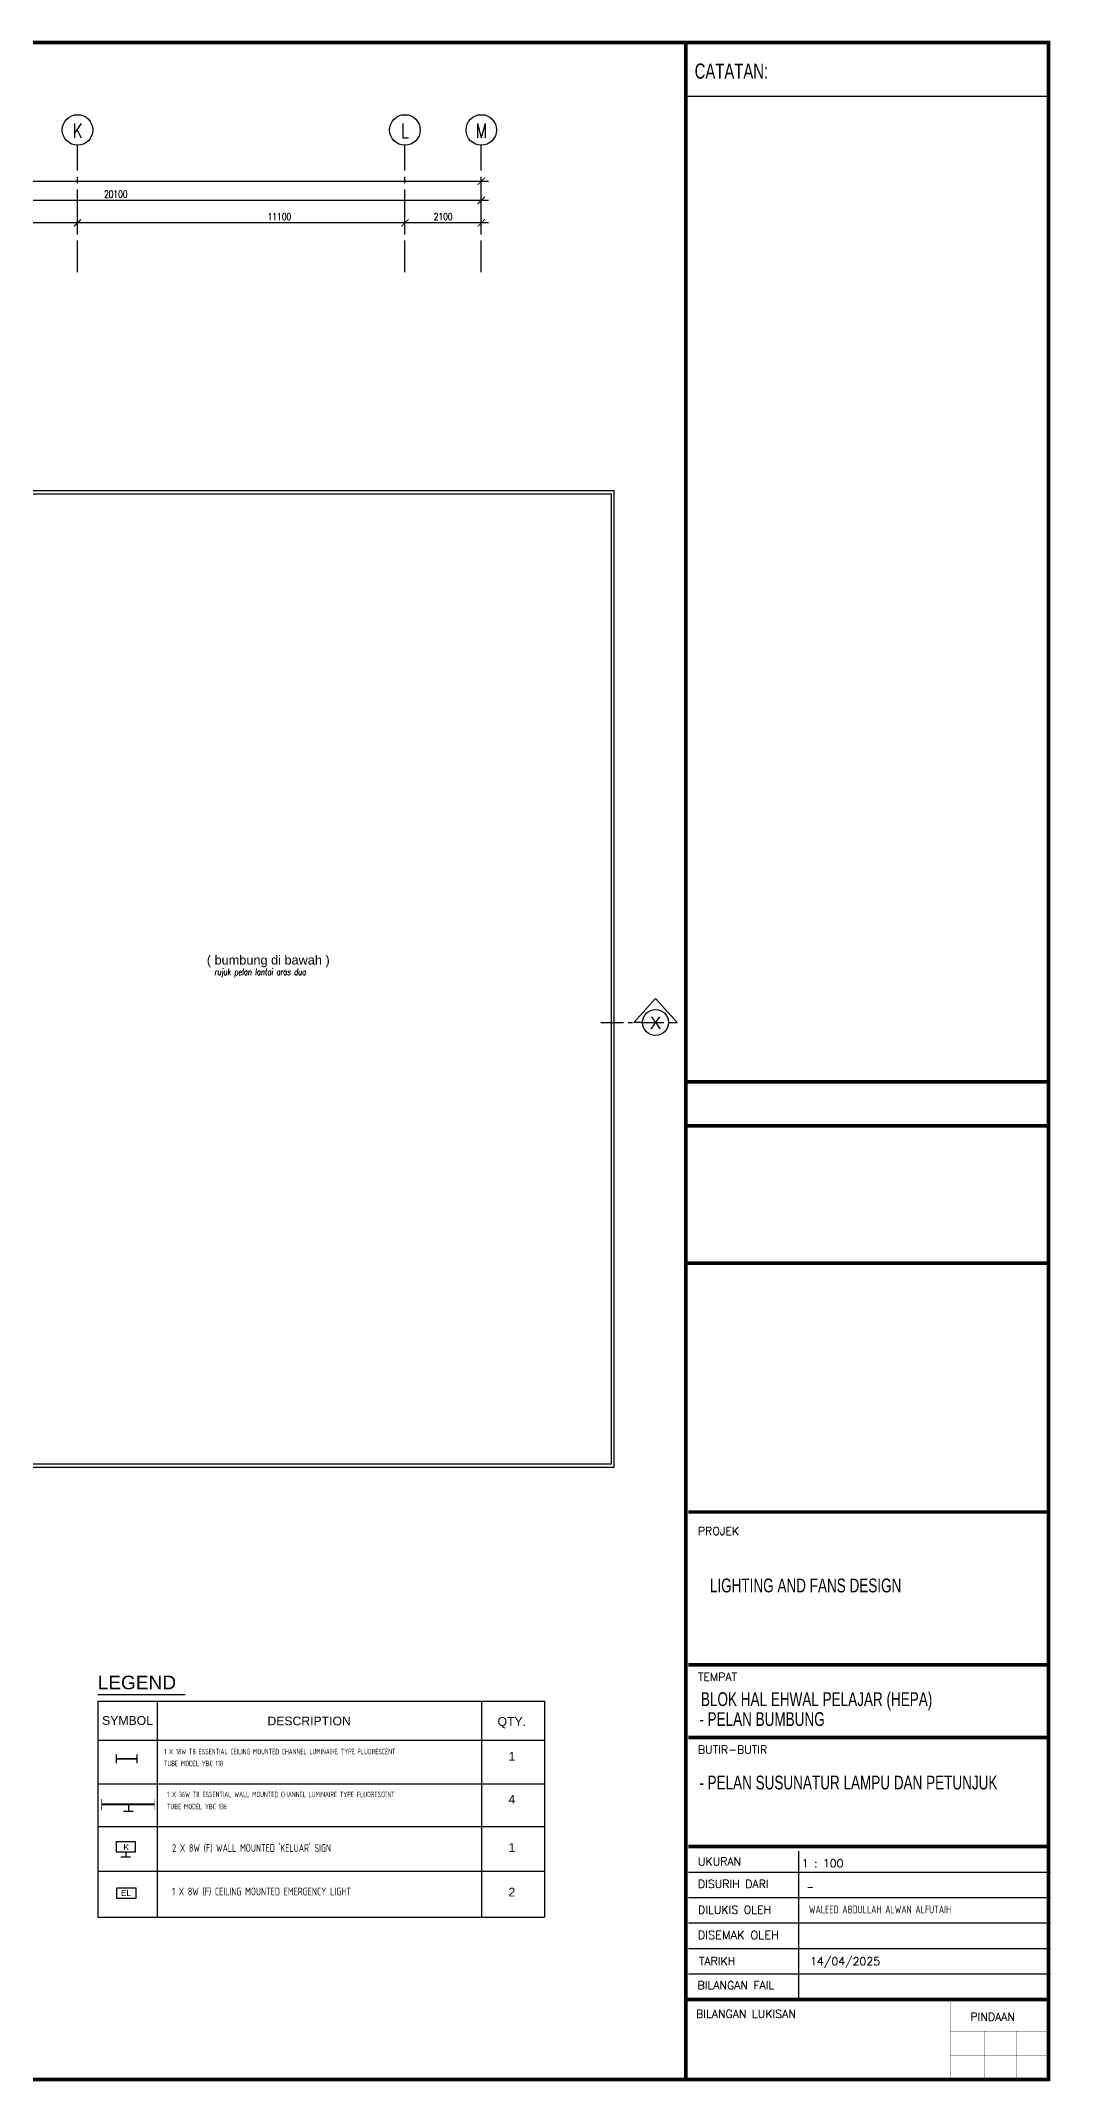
# Model space of a CAD drawing. Header units: inches. Extents: x -106706990 to 300603, y -86718466 to 1728185.
# Drawn here: x 272799 to 300603, y 2312 to 58412 of the extents above; entities that cross this region are included whole.
import ezdxf
from ezdxf.enums import TextEntityAlignment as Align

# ---------------------------------------------------------------- set-up
doc = ezdxf.new("R2010")
doc.units = ezdxf.units.IN
doc.header["$MEASUREMENT"] = 0
doc.linetypes.add('CENTER', pattern=[2, 1.25, -0.25, 0.25, -0.25])
for name, color, linetype in [('A-BUBLE', 8, 'Continuous'), ('A-BUBLETEXT', 7, 'Continuous'), ('A-DIM100', 4, 'Continuous'), ('A-FLR SYM', 13, 'Continuous'), ('A-HATCH', 8, 'Continuous'), ('A-PITCH', 9, 'Continuous'), ('A-SECLINE', 3, 'CENTER'), ('A-TXTBOMBA', 7, 'Continuous'), ('area', 3, 'Continuous'), ('BORDER', 6, 'Continuous'), ('eLAMPU', 7, 'Continuous'), ('Grid', 8, 'CENTER'), ('lamb(new)', 5, 'Continuous'), ('LAMPU', 7, 'Continuous'), ('logo', 7, 'Continuous')]:
    doc.layers.add(name, color=color, linetype=linetype)
doc.layers.get('area').off()
doc.styles.add('arial', font='arial.ttf')
doc.styles.add('ARIAL-SPEC', font='arial.ttf', dxfattribs={"height": 200})
doc.styles.add('ARIAL2', font='arial.ttf', dxfattribs={"height": 200})
doc.styles.add('DIM', font='dim', dxfattribs={"width": 0.75})
doc.styles.add('ROMANS', font='romans.shx', dxfattribs={"width": 0.75, "height": 200})
doc.styles.add('SANSSERIF', font='sanss___.ttf', dxfattribs={"width": 0.75})
doc.styles.add('STYLE2', font='romans.shx', dxfattribs={"width": 0.75, "height": 1000})
doc.dimstyles.new('DIM 100', dxfattribs={"dimtxt": 200, "dimasz": 200, "dimexe": 100, "dimexo": 70, "dimgap": 70, "dimtad": 1, "dimtoh": 1, "dimdec": 0, "dimzin": 0, "dimdsep": 46, "dimtxsty": 'ROMANS', "dimblk": 'ARCHTICK', "dimcen": 0.09, "dimdle": 200, "dimclrd": 4, "dimclre": 4, "dimclrt": 2, "dimadec": 0, "dimazin": 0, "dimtfac": 1, "dimtdec": 0, "dimtmove": 1, "dimatfit": 3, "dimfxl": 1, "dimtzin": 0, "dimarcsym": 0})

# ---------------------------------------------------------------- blocks, each defined once
blk = doc.blocks.new('_ArchTick')
at = {"color": 0, "linetype": 'ByBlock', "const_width": 0.15}
blk.add_lwpolyline([(-0.5, -0.5), (0.5, 0.5)], dxfattribs=at)
blk = doc.blocks.new('*D352')
at = {"layer": 'A-DIM100', "color": 4, "lineweight": -2, "transparency": 16777216}
for p, q in [((274009, 53407), (270609, 53407)), ((270809, 53090), (270809, 53507)), ((273809, 53090), (273809, 53507))]:
    blk.add_line(p, q, dxfattribs=at)
at = {"layer": 'DEFPOINTS', "color": 0, "transparency": 16777216}
for p in [(270809, 53407), (270809, 53020), (273809, 53020)]:
    blk.add_point(p, dxfattribs=at)
at = {"layer": 'A-DIM100', "color": 4, "lineweight": -2, "transparency": 16777216, "xscale": 200, "yscale": 200, "zscale": 200, "rotation": 180}
blk.add_blockref('_ArchTick', (270809, 53407), dxfattribs=at)
at = {"layer": 'A-DIM100', "color": 4, "lineweight": -2, "transparency": 16777216, "xscale": 200, "yscale": 200, "zscale": 200}
blk.add_blockref('_ArchTick', (273809, 53407), dxfattribs=at)
at = {"layer": 'A-DIM100', "color": 2, "transparency": 16777216, "insert": (272309, 53577), "char_height": 200, "attachment_point": 5, "style": 'ROMANS'}
blk.add_mtext('3000', dxfattribs=at)
blk = doc.blocks.new('*D353')
at = {"layer": 'A-DIM100', "color": 4, "lineweight": -2, "transparency": 16777216}
for p, q in [((285109, 53407), (273609, 53407)), ((273809, 53090), (273809, 53507)), ((284909, 53090), (284909, 53507))]:
    blk.add_line(p, q, dxfattribs=at)
at = {"layer": 'DEFPOINTS', "color": 0, "transparency": 16777216}
for p in [(273809, 53407), (273809, 53020), (284909, 53020)]:
    blk.add_point(p, dxfattribs=at)
at = {"layer": 'A-DIM100', "color": 4, "lineweight": -2, "transparency": 16777216, "xscale": 200, "yscale": 200, "zscale": 200, "rotation": 180}
blk.add_blockref('_ArchTick', (273809, 53407), dxfattribs=at)
at = {"layer": 'A-DIM100', "color": 4, "lineweight": -2, "transparency": 16777216, "xscale": 200, "yscale": 200, "zscale": 200}
blk.add_blockref('_ArchTick', (284909, 53407), dxfattribs=at)
at = {"layer": 'A-DIM100', "color": 2, "transparency": 16777216, "insert": (279359, 53577), "char_height": 200, "attachment_point": 5, "style": 'ROMANS'}
blk.add_mtext('11100', dxfattribs=at)
blk = doc.blocks.new('*D354')
at = {"layer": 'A-DIM100', "color": 4, "lineweight": -2, "transparency": 16777216}
for p, q in [((285109, 53407), (282609, 53407)), ((282809, 53090), (282809, 53507)), ((284909, 53090), (284909, 53507))]:
    blk.add_line(p, q, dxfattribs=at)
at = {"layer": 'DEFPOINTS', "color": 0, "transparency": 16777216}
for p in [(282809, 53407), (282809, 53020), (284909, 53020)]:
    blk.add_point(p, dxfattribs=at)
at = {"layer": 'A-DIM100', "color": 4, "lineweight": -2, "transparency": 16777216, "xscale": 200, "yscale": 200, "zscale": 200, "rotation": 180}
blk.add_blockref('_ArchTick', (282809, 53407), dxfattribs=at)
at = {"layer": 'A-DIM100', "color": 4, "lineweight": -2, "transparency": 16777216, "xscale": 200, "yscale": 200, "zscale": 200}
blk.add_blockref('_ArchTick', (284909, 53407), dxfattribs=at)
at = {"layer": 'A-DIM100', "color": 2, "transparency": 16777216, "insert": (283859, 53577), "char_height": 200, "attachment_point": 5, "style": 'ROMANS'}
blk.add_mtext('2100', dxfattribs=at)
blk = doc.blocks.new('*D355')
at = {"layer": 'A-DIM100', "color": 4, "lineweight": -2, "transparency": 16777216}
for p, q in [((228609, 54553), (285109, 54553)), ((228809, 54236), (228809, 54653)), ((284909, 54236), (284909, 54653))]:
    blk.add_line(p, q, dxfattribs=at)
at = {"layer": 'DEFPOINTS', "color": 0, "transparency": 16777216}
for p in [(284909, 54553), (228809, 54166), (284909, 54166)]:
    blk.add_point(p, dxfattribs=at)
at = {"layer": 'A-DIM100', "color": 4, "lineweight": -2, "transparency": 16777216, "xscale": 200, "yscale": 200, "zscale": 200, "rotation": 180}
blk.add_blockref('_ArchTick', (228809, 54553), dxfattribs=at)
at = {"layer": 'A-DIM100', "color": 4, "lineweight": -2, "transparency": 16777216, "xscale": 200, "yscale": 200, "zscale": 200}
blk.add_blockref('_ArchTick', (284909, 54553), dxfattribs=at)
at = {"layer": 'A-DIM100', "color": 2, "transparency": 16777216, "insert": (256859, 54723), "char_height": 200, "attachment_point": 5, "style": 'ROMANS'}
blk.add_mtext('56100', dxfattribs=at)
blk = doc.blocks.new('*D360')
at = {"layer": 'A-DIM100', "color": 4, "lineweight": -2, "transparency": 16777216}
for p, q in [((285109, 54024), (264609, 54024)), ((264809, 53707), (264809, 54124)), ((284909, 53707), (284909, 54124))]:
    blk.add_line(p, q, dxfattribs=at)
at = {"layer": 'DEFPOINTS', "color": 0, "transparency": 16777216}
for p in [(264809, 54024), (264809, 53637), (284909, 53637)]:
    blk.add_point(p, dxfattribs=at)
at = {"layer": 'A-DIM100', "color": 4, "lineweight": -2, "transparency": 16777216, "xscale": 200, "yscale": 200, "zscale": 200, "rotation": 180}
blk.add_blockref('_ArchTick', (264809, 54024), dxfattribs=at)
at = {"layer": 'A-DIM100', "color": 4, "lineweight": -2, "transparency": 16777216, "xscale": 200, "yscale": 200, "zscale": 200}
blk.add_blockref('_ArchTick', (284909, 54024), dxfattribs=at)
at = {"layer": 'A-DIM100', "color": 2, "transparency": 16777216, "insert": (274859, 54194), "char_height": 200, "attachment_point": 5, "style": 'ROMANS'}
blk.add_mtext('20100', dxfattribs=at)
blk = doc.blocks.new('eexit')
at = {"layer": 'A-TXTBOMBA', "color": 3, "linetype": 'Continuous'}
for p, q in [((86699882, -1206011), (86699882, -1206171)), ((86700015, -1206171), (86699748, -1206171))]:
    blk.add_line(p, q, dxfattribs=at)
at = {"layer": 'A-TXTBOMBA', "color": 3}
blk.add_lwpolyline([(86700150, -1205751), (86699614, -1205751), (86699614, -1206022), (86700150, -1206022)], close=True, dxfattribs=at)
at = {"layer": 'A-TXTBOMBA', "color": 3, "style": 'arial'}
blk.add_text('K', height=165, dxfattribs=at).set_placement((86699817, -1205977))
blk = doc.blocks.new('YBS 118')
at = {"layer": 'lamb(new)'}
for p, q in [((86608002, -1196899), (86608002, -1196643)), ((86608612, -1196899), (86608612, -1196643))]:
    blk.add_line(p, q, dxfattribs=at)
for points, const_width in [([(86608612, -1196771), (86608002, -1196771)], 50.8), ([(86608002, -1196899), (86608002, -1196643)], 10.2), ([(86608612, -1196899), (86608612, -1196643)], 10.2)]:
    blk.add_lwpolyline(points, dxfattribs=dict(at, const_width=const_width))
blk = doc.blocks.new('Elight')
at = {"layer": 'A-TXTBOMBA', "color": 6}
blk.add_lwpolyline([(86606267, -1196730), (86605731, -1196730), (86605731, -1197001), (86606267, -1197001)], close=True, dxfattribs=at)
at = {"layer": 'A-TXTBOMBA', "color": 6, "style": 'arial'}
blk.add_text('EL', height=164.8, dxfattribs=at).set_placement((86605850, -1196940))
blk = doc.blocks.new('YBC 136')
at = {"layer": 'lamb(new)'}
for points, const_width in [([(86612636, -1195205), (86613856, -1195205)], 50.8), ([(86612636, -1195077), (86612636, -1195333)], 10.2), ([(86613856, -1195077), (86613856, -1195333)], 10.2)]:
    blk.add_lwpolyline(points, dxfattribs=dict(at, const_width=const_width))
blk = doc.blocks.new('ROOFLAMB')
at = {"layer": 'eLAMPU', "color": 5, "linetype": 'Continuous'}
for p, q in [((86700086, -1203746), (86699820, -1203746)), ((86699953, -1203586), (86699953, -1203746))]:
    blk.add_line(p, q, dxfattribs=at)
at = {"layer": 'lamb(new)', "xscale": 1.192219712075198, "yscale": 1.192219712075198, "zscale": 1.192219712075198}
blk.add_blockref('YBC 136', (-16562073, 221396), dxfattribs=at)

msp = doc.modelspace()

# ---------------------------------------------------------------- linework, layer by layer
at = {"color": 3}
msp.add_line((290552.6, 56890.8), (300538.5, 56890.8), dxfattribs=at)
at = {"color": 8}
msp.add_line((290552.6, 56890.8), (300538.5, 56890.8), dxfattribs=at)
at = {"color": 7}
for p, q in [((290513.2, 29786.4), (300501.3, 29786.4)), ((290513.2, 28578.8), (300501.3, 28578.8)), ((290513.2, 24803.1), (300501.3, 24803.1)), ((293626.6, 8640.6), (293626.6, 4509.5)), ((290603.2, 8062.5), (300552.6, 8062.5)), ((290603.2, 7362.5), (300552.6, 7362.5)), ((290603.2, 6662.5), (300552.6, 6662.5)), ((290603.2, 5962.5), (300552.6, 5962.5)), ((290603.2, 5262.5), (300552.6, 5262.5))]:
    msp.add_line(p, q, dxfattribs=at)
for points in [[(221052.6, 58362.5, 100, 100, 0), (300552.6, 58362.5, 100, 100, 0)], [(290529.5, 58362.5, 100, 100, 0), (290529.5, 2362.5, 100, 100, 0)], [(300501.9, 58362.5, 100, 100, 0), (300501.9, 2362.5, 100, 100, 0)], [(290553.3, 29786.4, 100, 100, 0), (300501.3, 29786.4, 100, 100, 0)], [(290553.3, 28578.8, 100, 100, 0), (300501.3, 28578.8, 100, 100, 0)], [(290553.3, 24803.1, 100, 100, 0), (300501.3, 24803.1, 100, 100, 0)], [(290603.2, 17962.5, 100, 100, 0), (300552.6, 17962.5, 100, 100, 0)], [(290603.2, 13762.5, 100, 100, 0), (300552.6, 13762.5, 100, 100, 0)], [(290603.2, 11762.5, 100, 100, 0), (300552.6, 11762.5, 100, 100, 0)], [(290603.2, 8762.5, 100, 100, 0), (300552.6, 8762.5, 100, 100, 0)], [(297794.2, 3690.4, 10, 10, 0), (300552.6, 3690.4, 10, 10, 0)], [(297794.2, 3024.3, 10, 10, 0), (300552.6, 3024.3, 10, 10, 0)]]:
    msp.add_lwpolyline(points, format="xyseb", dxfattribs=at)
for points, const_width in [([(290529.5, 4562.5), (300552.6, 4562.5)], 100), ([(297794.2, 4510.5), (297794.2, 2362.5)], 10), ([(298740.7, 3690.4), (298740.7, 2362.5)], 10), ([(299614.5, 3690.4), (299614.5, 2362.5)], 10), ([(221052.6, 2362.5), (300552.6, 2362.5)], 100)]:
    msp.add_lwpolyline(points, dxfattribs=dict(at, const_width=const_width))
at = {"layer": 'A-BUBLE'}
for centre in [(273809.4, 55961.5), (282809.4, 55961.5), (284909.4, 55961.5)]:
    msp.add_circle(centre, 420, dxfattribs=at)
at = {"layer": 'A-HATCH', "color": 8}
for p, q in [((270959.4, 46045.5), (288559.4, 46045.5)), ((271044.4, 45960.5), (288474.4, 45960.5)), ((288474.4, 45960.5), (288474.4, 19280.5)), ((270959.4, 19195.5), (288559.4, 19195.5)), ((288474.4, 19280.5), (271044.4, 19280.5))]:
    msp.add_line(p, q, dxfattribs=at)
at = {"layer": 'A-HATCH'}
msp.add_line((288559.4, 19195.5), (288559.4, 46045.5), dxfattribs=at)
at = {"layer": 'A-SECLINE', "color": 3, "linetype": 'Continuous', "ltscale": 500}
for p, q in [((289698.1, 32077.6), (289104, 31420.5)), ((289698.1, 32077.6), (290292.2, 31420.5)), ((289698.1, 32077.6), (290292.2, 31420.5)), ((290055.4, 31420.5), (290292.2, 31420.5)), ((290055.4, 31420.5), (290292.2, 31420.5))]:
    msp.add_line(p, q, dxfattribs=at)
at = {"layer": 'A-SECLINE', "color": 3, "linetype": 'CENTER', "ltscale": 500}
for p, q in [((288193, 31420.5), (289104, 31420.5)), ((289340.8, 31420.5), (289104, 31420.5)), ((289297.2, 31420.5), (290208.3, 31420.5))]:
    msp.add_line(p, q, dxfattribs=at)
at = {"layer": 'A-SECLINE', "color": 3, "linetype": 'Continuous', "ltscale": 500}
msp.add_circle((289698.1, 31420.5), 357.3, dxfattribs=at)
msp.add_circle((289698.1, 31420.5), 357.3, dxfattribs=at)
at = {"layer": 'Grid', "ltscale": 700}
for p, q in [((273809.4, 52048.2), (273809.4, 55541.4)), ((282809.4, 52048.2), (282809.4, 55541.4)), ((284909.4, 52048.2), (284909.4, 55541.4))]:
    msp.add_line(p, q, dxfattribs=at)
at = {"layer": 'LAMPU', "color": 1, "linetype": 'Continuous'}
for p, q in [((274370.8, 12941.4), (276769.6, 12941.4)), ((274368.2, 12761.1), (276545.9, 12761.1)), ((274368.2, 12760.8), (276545.9, 12760.8)), ((274368.2, 12760.6), (276545.9, 12760.6)), ((274368.2, 12760.6), (274368.2, 6825.3)), ((276000.6, 12760.8), (276000.6, 12760.6)), ((276000.6, 12760.6), (276000.6, 6825.3)), ((276545.9, 12761.1), (286108.4, 12761.1)), ((276545.9, 12760.8), (286108.4, 12760.8)), ((276545.9, 12760.6), (286642.4, 12760.6)), ((284909.9, 12760.6), (284909.9, 6825.3)), ((286642.4, 12760.6), (286642.4, 6825.3)), ((274368.2, 11692.8), (276545.9, 11692.8)), ((276545.9, 11692.8), (286642.4, 11692.8)), ((274368.2, 10492.8), (286642.4, 10492.8)), ((274368.2, 9313.7), (286642.4, 9313.7)), ((274368.2, 8090.9), (286642.4, 8090.9)), ((274368.2, 6825.3), (286642.4, 6825.3))]:
    msp.add_line(p, q, dxfattribs=at)

# ---------------------------------------------------------------- block references
at = {"layer": 'area'}
for name, p in [('ROOFLAMB', (-86424747.6, 1213474.2)), ('eexit', (-86424747.6, 1214641.8)), ('Elight', (-86330850.5, 1204347.8))]:
    msp.add_blockref(name, p, dxfattribs=at)
at = {"layer": 'lamb(new)', "xscale": 0.9296837370623666, "yscale": 0.9296837370623666, "zscale": 0.9296837370623666}
msp.add_blockref('YBS 118', (-80243171.9, 1123796.2), dxfattribs=at)

# ---------------------------------------------------------------- texts
at = {"color": 7, "style": 'SANSSERIF', "width": 0.7}
msp.add_text('CATATAN:', height=417.61, dxfattribs=at).set_placement((290774.2, 57370.4))
at = {"layer": 'A-BUBLETEXT', "color": 3, "style": 'STYLE2', "width": 0.75}
for s, p in [('K', (273809.4, 55741.2)), ('L', (282809.4, 55741.2)), ('M', (284909.4, 55741.2))]:
    msp.add_text(s, height=400, dxfattribs=at).set_placement(p, align=Align.CENTER)
at = {"layer": 'A-FLR SYM', "color": 8, "style": 'ROMANS', "oblique": 5, "width": 0.75}
msp.add_text('rujuk pelan lantai aras dua', height=180, dxfattribs=at).set_placement((277573.8, 32903.8), align=Align.TOP_LEFT)
at = {"layer": 'A-PITCH', "color": 8, "style": 'ARIAL-SPEC'}
msp.add_text('( bumbung di bawah )', height=250, dxfattribs=at).set_placement((277362.9, 33264.3), align=Align.TOP_LEFT)
at = {"layer": 'A-SECLINE', "color": 3, "linetype": 'CENTER', "ltscale": 500, "style": 'ARIAL-SPEC'}
msp.add_attdef('X', (289542.6, 31245.4), 'T1', height=337.5, dxfattribs=at)
msp.add_attdef('X', (289542.6, 31245.4), 'T1', height=337.5, dxfattribs=at)
at = {"layer": 'BORDER', "color": 7, "lineweight": 100, "style": 'SANSSERIF', "width": 0.7}
for s, p in [('LIGHTING AND FANS DESIGN', (291191.5, 15752.9)), ('BLOK HAL EHWAL PELAJAR (HEPA)', (290946.8, 12626.6)), ('- PELAN BUMBUNG ', (290901.2, 12078.7)), ('- PELAN SUSUNATUR LAMPU DAN PETUNJUK', (290901.2, 10334.7))]:
    msp.add_text(s, height=380, dxfattribs=at).set_placement(p)
at = {"layer": 'LAMPU', "style": 'ARIAL2'}
for s, height, p in [('LEGEND', 374.77, (274364.1, 13087.1)), ('SYMBOL', 240.24, (274483.9, 12110.1)), ('DESCRIPTION', 240.24, (279028.1, 12096.3)), ('QTY.', 240.24, (285355.4, 12082.3)), ('1', 240.2, (285656.1, 11122.6)), ('4', 240.2, (285656.1, 9943.5)), ('1', 240.2, (285656.1, 8616.1)), ('2', 240.2, (285656.1, 7390.6))]:
    msp.add_text(s, height=height, dxfattribs=at).set_placement(p)
at = {"layer": 'LAMPU', "color": 7, "linetype": 'Continuous', "style": 'DIM', "width": 0.75}
for s, height, p in [('1 X 18W T8 ESSENTIAL CEILING MOUNTED CHANNEL LUMINAIRE TYPE FLUORESCENT ', 151.217, (276186.4, 11299.7)), ('TUBE MODEL YBC 118', 151.217, (276186.4, 10972.2)), ('1 X 36W T8 ESSENTIAL WALL MOUNTED CHANNEL LUMINAIRE TYPE FLUORESCENT ', 151.217, (276270.4, 10121.3)), ('TUBE MODEL YBC 136', 151.217, (276270.4, 9787.7)), ("2 X 8W (F) WALL MOUNTED 'KELUAR' SIGN", 211.411, (276411.4, 8618.1)), ('1 X 8W (F) CEILING MOUNTED EMERGENCY LIGHT', 211.411, (276408.8, 7422.9)), ('WALEED ABDULLAH ALWAN ALFUTAIH', 211.411, (293916.7, 6928.2))]:
    msp.add_text(s, height=height, dxfattribs=at).set_placement(p)
at = {"layer": 'logo', "color": 7, "style": 'ROMANS'}
for s, height, p in [('PROJEK', 220, (290864.1, 17328.7)), ('TEMPAT', 220, (290864.1, 13317.7)), ('BUTIR-BUTIR', 220, (290864.1, 11320.2)), ('UKURAN', 220, (290864.1, 8242.5)), ('1 : 100', 220, (293715, 8193.7)), ('DISURIH DARI', 220, (290864, 7624.8)), ('-', 176, (293853.4, 7563.1)), ('DILUKIS OLEH', 220, (290868.5, 6915.7)), ('DISEMAK OLEH', 230, (290854.9, 6215.9)), ('TARIKH', 220, (290891.3, 5503.4)), ('14/04/2025', 220, (293947.4, 5498.7)), ('BILANGAN FAIL', 220, (290851.9, 4839.3)), ('BILANGAN LUKISAN', 220, (290811.8, 4053.4)), ('PINDAAN', 220, (298353.1, 3973.9))]:
    msp.add_text(s, height=height, dxfattribs=at).set_placement(p)

# ---------------------------------------------------------------- dimensions: what is measured, and where the dimension line sits
at = {"layer": 'A-DIM100'}
dim = msp.add_linear_dim(base=(284909.4, 54553.2), p1=(228809.4, 54166.1), p2=(284909.4, 54166.1), dimstyle='DIM 100', dxfattribs=at)
dim.commit()
dim.dimension.update_dxf_attribs({"geometry": '*D355', "text_midpoint": (256859.4, 54723.2)})
for base, p1, p2, picture, middle in [((264809.4, 54024.5), (284909.4, 53637.4), (264809.4, 53637.4), '*D360', (274859.4, 54194.5)), ((270809.4, 53407.3), (273809.4, 53020.2), (270809.4, 53020.2), '*D352', (272309.4, 53577.3)), ((273809.4, 53407.3), (284909.4, 53020.2), (273809.4, 53020.2), '*D353', (279359.4, 53577.3)), ((282809.4, 53407.3), (284909.4, 53020.2), (282809.4, 53020.2), '*D354', (283859.4, 53577.3))]:
    dim = msp.add_linear_dim(base=base, p1=p1, p2=p2, angle=180, dimstyle='DIM 100', dxfattribs=at)
    dim.commit()
    dim.dimension.update_dxf_attribs({"geometry": picture, "text_midpoint": middle})

doc.saveas('drawing.dxf')
